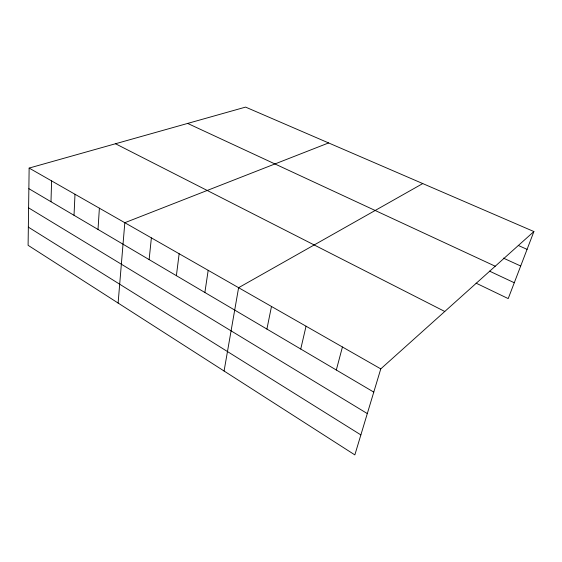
<?xml version="1.0" encoding="UTF-8"?>
<svg xmlns="http://www.w3.org/2000/svg" width="562" height="562" viewBox="0 0 562 562"><rect width="100%" height="100%" fill="white"/><g stroke="black" fill="none" stroke-linecap="round" stroke-linejoin="round"><path stroke-width="0.84" d="M29.14 168.073L28.1 245.313L354.847 454.897L380.776 368.883L533.9 231.544L245.587 107.103L29.14 168.073L380.776 368.883M50.987 201.723L51.606 180.901M74.022 215.309L74.999 194.262M98.013 229.458L99.383 208.186M118.111 303.051L124.82 222.714L328.615 142.938M149.127 259.602L151.382 237.881M176.384 275.682L179.145 253.736M204.877 292.486L208.186 270.322M224.076 371.018L238.604 287.688L422.75 183.57M266.908 329.072L271.481 306.466M300.74 349.03L306.051 326.206M336.315 370.014L342.434 346.986M533.9 231.544L508.21 298.598L476.084 283.15M518.276 245.446L527.079 249.359M503.376 258.106L520.693 266.016M187.652 123.422L495.234 266.226M489.502 271.123L514.279 282.749M115.491 143.746L444.781 311.481M28.859 188.67L373.779 392.107M28.606 207.877L367.302 413.576M28.346 227.132L360.874 434.911"/></g></svg>
